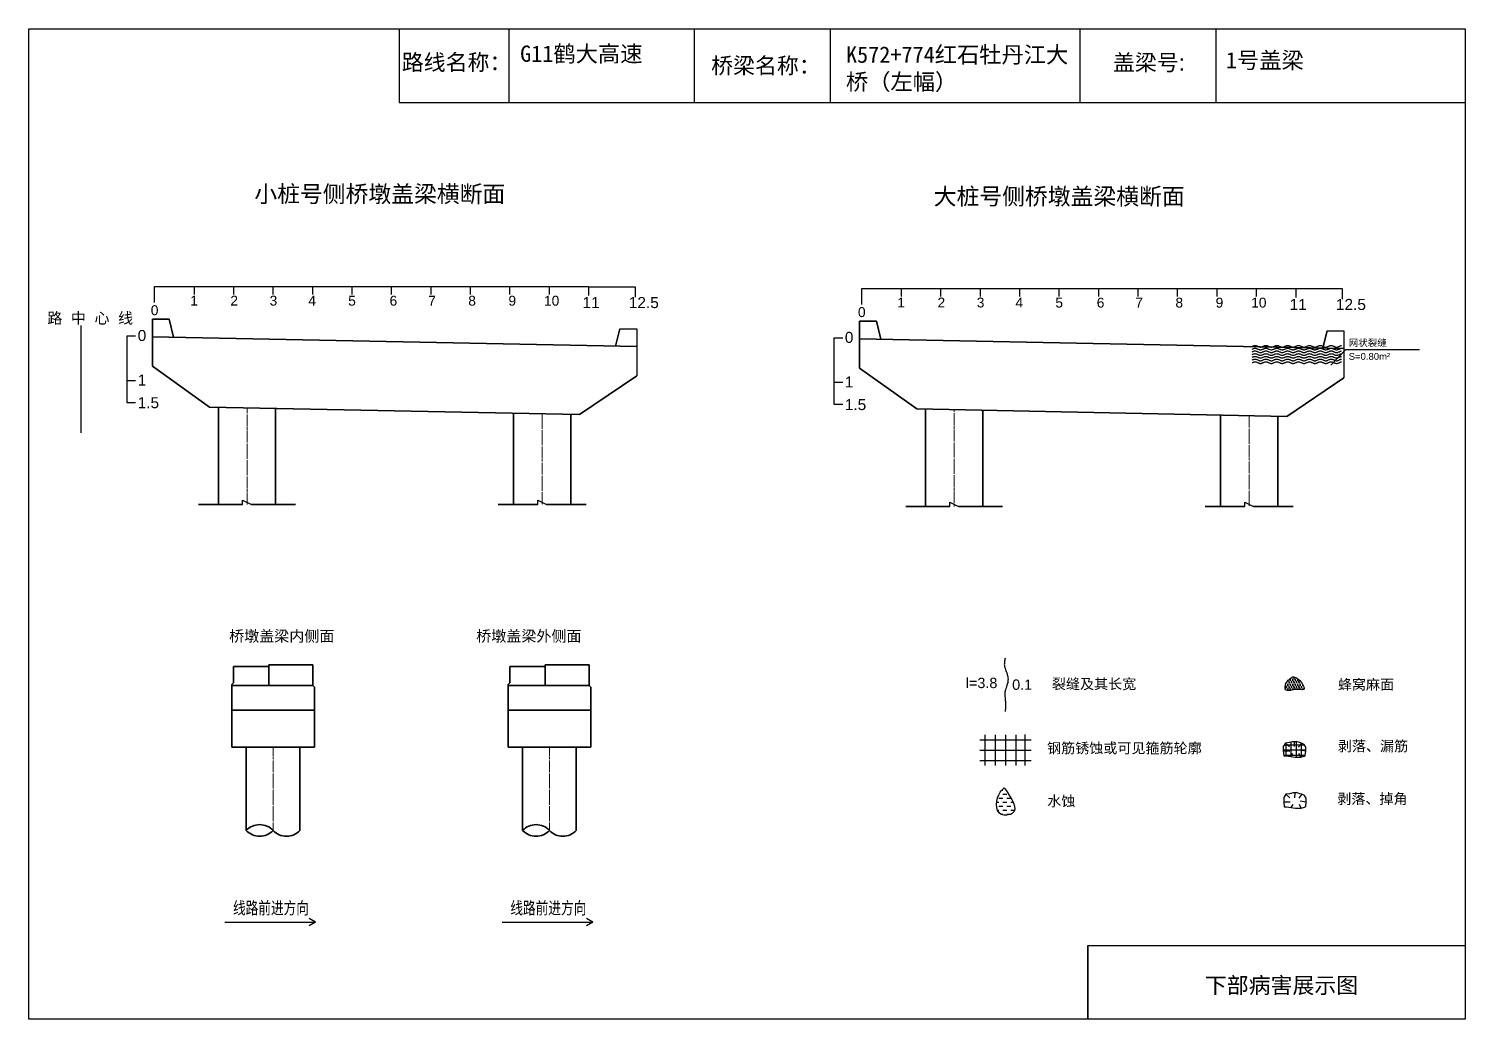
# Model space of a CAD drawing. Header units: millimetres. Extents: x 0 to 529, y -5115 to 459.
# Drawn here: x 0 to 528, y -465 to -101 of the extents above; entities that cross this region are included whole.
import ezdxf
from ezdxf.enums import TextEntityAlignment as Align

# ---------------------------------------------------------------- set-up
doc = ezdxf.new("R2010")
doc.units = ezdxf.units.MM
doc.linetypes.add('EBG_CENTER', pattern=[1.1, 0.8, -0.15, 0, -0.15])
doc.layers.add('Center', color=3, linetype='EBG_CENTER', lineweight=18)
doc.layers.add('中粗实线', color=4, linetype='Continuous', lineweight=35)
for name, color, linetype in [('加固措施', 7, 'Continuous'), ('图层1', 7, 'Continuous'), ('文字', 1, 'Continuous'), ('病害', 5, 'Continuous')]:
    doc.layers.add(name, color=color, linetype=linetype)
doc.styles.add('HAN', font='', dxfattribs={"width": 0.75})
doc.styles.get("Standard").update_dxf_attribs({"font": 'arial.ttf'})
doc.styles.get('HAN').set_extended_font_data('SimSun')

# ---------------------------------------------------------------- blocks, each defined once
blk = doc.blocks.new('88888')
for p, q in [((1245.415, -3599.279), (1245.261, -3599.19)), ((1243.215, -3599.279), (1245.415, -3599.279)), ((1245.415, -3599.279), (1245.261, -3599.367))]:
    blk.add_line(p, q)
at = {"layer": '文字', "color": 0, "style": 'HAN', "width": 0.75}
blk.add_text('线路前进方向', height=0.3, dxfattribs=at).set_placement((1244.335, -3599.082), align=Align.CENTER)
blk = doc.blocks.new('adfsd')
at = {"lineweight": -2, "ltscale": 0.5}
for p, q in [((1140.897, -3083.694), (1140.936, -3083.729)), ((1140.983, -3083.682), (1140.981, -3083.729)), ((1141.053, -3083.694), (1141.022, -3083.735)), ((1140.876, -3083.768), (1140.94, -3083.769)), ((1140.948, -3083.824), (1140.969, -3083.796)), ((1141.045, -3083.83), (1141.028, -3083.796)), ((1141.094, -3083.772), (1141.036, -3083.763))]:
    blk.add_line(p, q, dxfattribs=at)
blk.add_lwpolyline([(1141, -3083.682), (1140.967, -3083.682), (1140.934, -3083.69), (1140.897, -3083.694), (1140.876, -3083.727), (1140.876, -3083.768), (1140.88, -3083.818), (1140.905, -3083.818), (1140.991, -3083.83), (1141.045, -3083.83), (1141.078, -3083.822), (1141.09, -3083.814), (1141.094, -3083.772), (1141.094, -3083.735), (1141.078, -3083.707), (1141.053, -3083.694), (1141.033, -3083.69), (1141, -3083.678)], dxfattribs=at)

msp = doc.modelspace()

# ---------------------------------------------------------------- hatches: boundary and pattern name
at = {"layer": '加固措施', "lineweight": -2}
h = msp.add_hatch(dxfattribs=at)
h.set_pattern_fill('DOTS', scale=0.758413)
h.set_pattern_definition([(0, (-3123.6565, -172.2986), (0.45655767, 0.91311534), [0, -0.91311534])])
edge = h.paths.add_edge_path()
edge.add_spline(control_points=[(464.79, -339.11), (463.66, -339.88), (462.06, -340.98), (461.88, -345.06), (465.67, -343.19), (470.82, -344.65), (466.98, -339.01), (464.92, -339.1), (464.79, -339.11)], knot_values=[0, 0, 0, 0, 5.205471, 7.397577, 12.944796, 16.169923, 23.88441, 24.400432, 24.400432, 24.400432, 24.400432], degree=3, periodic=0)
h = msp.add_hatch(dxfattribs=at)
h.set_pattern_fill('DASH', color=256, scale=0.682572)
h.set_pattern_definition([(0, (-2570.7012, -130.7287), (1.47924685, 1.47924685), [1.4792469, -1.4792469])])
edge = h.paths.add_edge_path()
edge.add_spline(control_points=[(358.78, -379.9), (358.24, -380.38), (355.71, -382.62), (355.03, -390.77), (365.19, -389.33), (361.44, -383.8), (358.78, -379.9)], knot_values=[0, 0, 0, 0, 3.237042, 15.187225, 21.182779, 35.601669, 35.601669, 35.601669, 35.601669], degree=3, periodic=0)
at = {"layer": '病害', "lineweight": -2}
h = msp.add_hatch(dxfattribs=at)
h.set_pattern_fill('DOTS', color=4, scale=0.758413, style=0)
h.set_pattern_definition([(0, (-5510.1385, -512.4721), (0.45655767, 0.91311534), [0, -0.91311534])])
edge = h.paths.add_edge_path()
edge.add_spline(control_points=[(464.79, -339.11), (463.66, -339.88), (462.06, -340.98), (461.88, -345.06), (465.67, -343.19), (470.82, -344.65), (466.98, -339.01), (464.92, -339.1), (464.79, -339.11)], knot_values=[0, 0, 0, 0, 1.041094, 1.479515, 2.588959, 3.233985, 4.776882, 4.880086, 4.880086, 4.880086, 4.880086], degree=3, periodic=0)

# ---------------------------------------------------------------- linework, layer by layer
at = {"color": 0}
for p, q in [((0, -100.76), (528.29, -100.76)), ((0, -465), (0, -100.76)), ((136.28, -100.76), (136.28, -127.84)), ((244.69, -100.76), (244.69, -127.84)), ((386.49, -100.76), (386.49, -127.84)), ((436.57, -100.82), (436.57, -127.9)), ((528.29, -100.76), (528.29, -465)), ((136.28, -127.84), (528.29, -127.84)), ((46.28, -201.4), (46.28, -195.6)), ((46.28, -195.6), (60.79, -195.6)), ((60.79, -195.6), (60.79, -198.5)), ((60.79, -195.6), (75.3, -195.6)), ((75.3, -195.6), (89.8, -195.6)), ((75.3, -195.6), (75.3, -198.5)), ((89.8, -195.6), (104.31, -195.6)), ((89.8, -195.6), (89.8, -198.5)), ((104.31, -195.6), (118.82, -195.6)), ((104.31, -195.6), (104.31, -198.5)), ((118.82, -195.6), (133.32, -195.6)), ((118.82, -195.6), (118.82, -198.5)), ((133.32, -195.6), (147.83, -195.6)), ((133.32, -195.6), (133.32, -198.5)), ((147.83, -195.6), (162.34, -195.6)), ((147.83, -195.6), (147.83, -198.5)), ((162.34, -195.6), (176.84, -195.6)), ((162.34, -195.6), (162.34, -198.5)), ((162.34, -195.6), (173.94, -195.6)), ((176.84, -195.6), (191.35, -195.6)), ((176.84, -195.6), (176.84, -198.5)), ((176.84, -195.6), (179.74, -195.6)), ((191.35, -195.6), (205.85, -195.6)), ((191.35, -195.6), (191.35, -198.5)), ((205.87, -195.64), (205.87, -198.89)), ((306.34, -202.11), (306.34, -196.3)), ((306.34, -196.3), (320.85, -196.3)), ((320.85, -196.3), (320.85, -199.2)), ((320.85, -196.3), (335.36, -196.3)), ((335.36, -196.3), (349.86, -196.3)), ((335.36, -196.3), (335.36, -199.2)), ((349.86, -196.3), (364.37, -196.3)), ((349.86, -196.3), (349.86, -199.2)), ((364.37, -196.3), (378.88, -196.3)), ((364.37, -196.3), (364.37, -199.2)), ((378.88, -196.3), (393.38, -196.3)), ((378.88, -196.3), (378.88, -199.2)), ((393.38, -196.3), (407.89, -196.3)), ((393.38, -196.3), (393.38, -199.2)), ((407.89, -196.3), (422.39, -196.3)), ((407.89, -196.3), (407.89, -199.2)), ((422.39, -196.3), (436.9, -196.3)), ((422.39, -196.3), (422.39, -199.2)), ((422.39, -196.3), (434, -196.3)), ((436.9, -196.3), (451.41, -196.3)), ((436.9, -196.3), (436.9, -199.2)), ((436.9, -196.3), (439.8, -196.3)), ((451.41, -196.3), (465.91, -196.3)), ((451.41, -196.3), (451.41, -199.2)), ((465.93, -196.34), (465.93, -199.59)), ((39.3, -213.85), (36.06, -213.85)), ((36.06, -213.85), (36.06, -238.15)), ((299.36, -214.55), (296.12, -214.55)), ((296.12, -214.55), (296.12, -238.85)), ((36.06, -230.05), (39.3, -230.05)), ((296.12, -230.75), (299.36, -230.75)), ((36.06, -238.15), (39.3, -238.15)), ((296.12, -238.85), (299.36, -238.85)), ((78.66, -275.72), (78.66, -274.1)), ((187.17, -275.72), (187.17, -274.1)), ((338.72, -276.43), (338.72, -274.81)), ((447.23, -276.43), (447.23, -274.81)), ((389.48, -465), (389.48, -437.92)), ((389.48, -437.92), (528.29, -437.92)), ((528.29, -465), (0, -465))]:
    msp.add_line(p, q, dxfattribs=at)
for p, q in [((205.87, -195.64), (223.01, -195.64)), ((223.01, -195.64), (223.01, -199.46)), ((465.93, -196.34), (483.07, -196.34)), ((483.07, -196.34), (483.07, -200.17)), ((217.41, -211.13), (223.61, -211.13)), ((223.61, -211.13), (223.61, -217.6)), ((477.47, -211.83), (483.67, -211.83)), ((483.67, -211.83), (483.67, -218.31)), ((223.61, -217.6), (223.61, -228.45)), ((483.67, -218.31), (483.67, -229.16)), ((78.66, -274.1), (81.9, -275.72)), ((187.17, -274.1), (190.41, -275.72)), ((338.72, -274.81), (341.96, -276.43)), ((447.23, -274.81), (450.47, -276.43))]:
    msp.add_line(p, q)
at = {"color": 1}
for p, q in [((19.16, -209.85), (19.16, -249.35)), ((349.74, -362.26), (368.7, -362.26)), ((351.64, -360.37), (351.64, -371.74)), ((355.43, -360.37), (355.43, -371.74)), ((359.22, -360.37), (359.22, -371.74)), ((363.01, -360.37), (363.01, -371.74)), ((366.26, -360.34), (366.26, -371.72)), ((461.75, -364.08), (469.1, -364.08)), ((462.28, -363.43), (462.28, -368.12)), ((464.18, -363.13), (464.18, -368.37)), ((466.07, -363.13), (466.07, -368.59)), ((467.97, -363.43), (467.97, -368.54)), ((349.74, -366.06), (368.7, -366.06)), ((461.36, -365.97), (469.63, -365.97)), ((461.5, -367.87), (469.48, -367.87)), ((349.74, -369.85), (368.7, -369.85))]:
    msp.add_line(p, q, dxfattribs=at)
at = {"color": 0}
msp.add_lwpolyline([(0, -100.76), (528.29, -100.76), (528.29, -465), (0, -465)], dxfattribs=at)
at = {"color": 7}
for points in [[(449.98, -217.53), (450.18, -217.44), (450.38, -217.35), (450.58, -217.29), (450.78, -217.25), (450.98, -217.23), (451.18, -217.25), (451.38, -217.29), (451.58, -217.35), (451.78, -217.44), (451.98, -217.53), (452.18, -217.62), (452.38, -217.71), (452.58, -217.77), (452.78, -217.82), (452.98, -217.83), (453.18, -217.82), (453.38, -217.77), (453.58, -217.71), (453.78, -217.62), (453.98, -217.53), (454.18, -217.44), (454.38, -217.35), (454.58, -217.29), (454.78, -217.25), (454.98, -217.23), (455.18, -217.25), (455.38, -217.29), (455.58, -217.35), (455.78, -217.44), (455.98, -217.53), (456.18, -217.62), (456.38, -217.71), (456.58, -217.77), (456.78, -217.82), (456.98, -217.83), (457.18, -217.82), (457.38, -217.77), (457.58, -217.71), (457.78, -217.62), (457.98, -217.53), (458.18, -217.44), (458.38, -217.35), (458.58, -217.29), (458.78, -217.25), (458.98, -217.23), (459.18, -217.25), (459.38, -217.29), (459.58, -217.35), (459.78, -217.44), (459.98, -217.53), (460.18, -217.62), (460.38, -217.71), (460.58, -217.77), (460.78, -217.82), (460.98, -217.83), (461.18, -217.82), (461.38, -217.77), (461.58, -217.71), (461.78, -217.62), (461.98, -217.53), (462.18, -217.44), (462.38, -217.35), (462.58, -217.29), (462.78, -217.25), (462.98, -217.23), (463.18, -217.25), (463.38, -217.29), (463.58, -217.35), (463.78, -217.44), (463.98, -217.53), (464.18, -217.62), (464.38, -217.71), (464.58, -217.77), (464.78, -217.82), (464.98, -217.83), (465.18, -217.82), (465.38, -217.77), (465.58, -217.71), (465.78, -217.62), (465.98, -217.53), (466.18, -217.44), (466.38, -217.35), (466.58, -217.29), (466.78, -217.25), (466.98, -217.23), (467.18, -217.25), (467.38, -217.29), (467.58, -217.35), (467.78, -217.44), (467.98, -217.53), (468.18, -217.62), (468.38, -217.71), (468.58, -217.77), (468.78, -217.82), (468.98, -217.83), (469.18, -217.82), (469.38, -217.77), (469.58, -217.71), (469.78, -217.62), (469.98, -217.53), (470.18, -217.44), (470.38, -217.35), (470.58, -217.29), (470.78, -217.25), (470.98, -217.23), (471.18, -217.25), (471.38, -217.29), (471.58, -217.35), (471.78, -217.44), (471.98, -217.53), (472.18, -217.62), (472.38, -217.71), (472.58, -217.77), (472.78, -217.82), (472.98, -217.83), (473.18, -217.82), (473.38, -217.77), (473.58, -217.71), (473.78, -217.62), (473.98, -217.53), (474.18, -217.44), (474.38, -217.35), (474.58, -217.29), (474.78, -217.25), (474.98, -217.23), (475.18, -217.25), (475.38, -217.29), (475.58, -217.35), (475.78, -217.44), (475.98, -217.53), (476.18, -217.62), (476.38, -217.71), (476.58, -217.77), (476.78, -217.82), (476.98, -217.83), (477.18, -217.82), (477.38, -217.77), (477.58, -217.71), (477.78, -217.62), (477.98, -217.53), (478.18, -217.44), (478.38, -217.35), (478.58, -217.29), (478.78, -217.25), (478.98, -217.23), (479.18, -217.25), (479.38, -217.29), (479.58, -217.35), (479.78, -217.44), (479.98, -217.53), (480.18, -217.62), (480.38, -217.71), (480.58, -217.77), (480.78, -217.82), (480.98, -217.83), (481.18, -217.82), (481.38, -217.77), (481.58, -217.71), (481.78, -217.62), (481.98, -217.53), (482.18, -217.44), (482.38, -217.35), (482.58, -217.29), (482.78, -217.25)], [(449.98, -218.53), (450.18, -218.44), (450.38, -218.35), (450.58, -218.29), (450.78, -218.25), (450.98, -218.23), (451.18, -218.25), (451.38, -218.29), (451.58, -218.35), (451.78, -218.44), (451.98, -218.53), (452.18, -218.62), (452.38, -218.71), (452.58, -218.77), (452.78, -218.82), (452.98, -218.83), (453.18, -218.82), (453.38, -218.77), (453.58, -218.71), (453.78, -218.62), (453.98, -218.53), (454.18, -218.44), (454.38, -218.35), (454.58, -218.29), (454.78, -218.25), (454.98, -218.23), (455.18, -218.25), (455.38, -218.29), (455.58, -218.35), (455.78, -218.44), (455.98, -218.53), (456.18, -218.62), (456.38, -218.71), (456.58, -218.77), (456.78, -218.82), (456.98, -218.83), (457.18, -218.82), (457.38, -218.77), (457.58, -218.71), (457.78, -218.62), (457.98, -218.53), (458.18, -218.44), (458.38, -218.35), (458.58, -218.29), (458.78, -218.25), (458.98, -218.23), (459.18, -218.25), (459.38, -218.29), (459.58, -218.35), (459.78, -218.44), (459.98, -218.53), (460.18, -218.62), (460.38, -218.71), (460.58, -218.77), (460.78, -218.82), (460.98, -218.83), (461.18, -218.82), (461.38, -218.77), (461.58, -218.71), (461.78, -218.62), (461.98, -218.53), (462.18, -218.44), (462.38, -218.35), (462.58, -218.29), (462.78, -218.25), (462.98, -218.23), (463.18, -218.25), (463.38, -218.29), (463.58, -218.35), (463.78, -218.44), (463.98, -218.53), (464.18, -218.62), (464.38, -218.71), (464.58, -218.77), (464.78, -218.82), (464.98, -218.83), (465.18, -218.82), (465.38, -218.77), (465.58, -218.71), (465.78, -218.62), (465.98, -218.53), (466.18, -218.44), (466.38, -218.35), (466.58, -218.29), (466.78, -218.25), (466.98, -218.23), (467.18, -218.25), (467.38, -218.29), (467.58, -218.35), (467.78, -218.44), (467.98, -218.53), (468.18, -218.62), (468.38, -218.71), (468.58, -218.77), (468.78, -218.82), (468.98, -218.83), (469.18, -218.82), (469.38, -218.77), (469.58, -218.71), (469.78, -218.62), (469.98, -218.53), (470.18, -218.44), (470.38, -218.35), (470.58, -218.29), (470.78, -218.25), (470.98, -218.23), (471.18, -218.25), (471.38, -218.29), (471.58, -218.35), (471.78, -218.44), (471.98, -218.53), (472.18, -218.62), (472.38, -218.71), (472.58, -218.77), (472.78, -218.82), (472.98, -218.83), (473.18, -218.82), (473.38, -218.77), (473.58, -218.71), (473.78, -218.62), (473.98, -218.53), (474.18, -218.44), (474.38, -218.35), (474.58, -218.29), (474.78, -218.25), (474.98, -218.23), (475.18, -218.25), (475.38, -218.29), (475.58, -218.35), (475.78, -218.44), (475.98, -218.53), (476.18, -218.62), (476.38, -218.71), (476.58, -218.77), (476.78, -218.82), (476.98, -218.83), (477.18, -218.82), (477.38, -218.77), (477.58, -218.71), (477.78, -218.62), (477.98, -218.53), (478.18, -218.44), (478.38, -218.35), (478.58, -218.29), (478.78, -218.25), (478.98, -218.23), (479.18, -218.25), (479.38, -218.29), (479.58, -218.35), (479.78, -218.44), (479.98, -218.53), (480.18, -218.62), (480.38, -218.71), (480.58, -218.77), (480.78, -218.82), (480.98, -218.83), (481.18, -218.82), (481.38, -218.77), (481.58, -218.71), (481.78, -218.62), (481.98, -218.53), (482.18, -218.44), (482.38, -218.35), (482.58, -218.29), (482.78, -218.25)], [(449.98, -219.53), (450.18, -219.44), (450.38, -219.35), (450.58, -219.29), (450.78, -219.25), (450.98, -219.23), (451.18, -219.25), (451.38, -219.29), (451.58, -219.35), (451.78, -219.44), (451.98, -219.53), (452.18, -219.62), (452.38, -219.71), (452.58, -219.77), (452.78, -219.82), (452.98, -219.83), (453.18, -219.82), (453.38, -219.77), (453.58, -219.71), (453.78, -219.62), (453.98, -219.53), (454.18, -219.44), (454.38, -219.35), (454.58, -219.29), (454.78, -219.25), (454.98, -219.23), (455.18, -219.25), (455.38, -219.29), (455.58, -219.35), (455.78, -219.44), (455.98, -219.53), (456.18, -219.62), (456.38, -219.71), (456.58, -219.77), (456.78, -219.82), (456.98, -219.83), (457.18, -219.82), (457.38, -219.77), (457.58, -219.71), (457.78, -219.62), (457.98, -219.53), (458.18, -219.44), (458.38, -219.35), (458.58, -219.29), (458.78, -219.25), (458.98, -219.23), (459.18, -219.25), (459.38, -219.29), (459.58, -219.35), (459.78, -219.44), (459.98, -219.53), (460.18, -219.62), (460.38, -219.71), (460.58, -219.77), (460.78, -219.82), (460.98, -219.83), (461.18, -219.82), (461.38, -219.77), (461.58, -219.71), (461.78, -219.62), (461.98, -219.53), (462.18, -219.44), (462.38, -219.35), (462.58, -219.29), (462.78, -219.25), (462.98, -219.23), (463.18, -219.25), (463.38, -219.29), (463.58, -219.35), (463.78, -219.44), (463.98, -219.53), (464.18, -219.62), (464.38, -219.71), (464.58, -219.77), (464.78, -219.82), (464.98, -219.83), (465.18, -219.82), (465.38, -219.77), (465.58, -219.71), (465.78, -219.62), (465.98, -219.53), (466.18, -219.44), (466.38, -219.35), (466.58, -219.29), (466.78, -219.25), (466.98, -219.23), (467.18, -219.25), (467.38, -219.29), (467.58, -219.35), (467.78, -219.44), (467.98, -219.53), (468.18, -219.62), (468.38, -219.71), (468.58, -219.77), (468.78, -219.82), (468.98, -219.83), (469.18, -219.82), (469.38, -219.77), (469.58, -219.71), (469.78, -219.62), (469.98, -219.53), (470.18, -219.44), (470.38, -219.35), (470.58, -219.29), (470.78, -219.25), (470.98, -219.23), (471.18, -219.25), (471.38, -219.29), (471.58, -219.35), (471.78, -219.44), (471.98, -219.53), (472.18, -219.62), (472.38, -219.71), (472.58, -219.77), (472.78, -219.82), (472.98, -219.83), (473.18, -219.82), (473.38, -219.77), (473.58, -219.71), (473.78, -219.62), (473.98, -219.53), (474.18, -219.44), (474.38, -219.35), (474.58, -219.29), (474.78, -219.25), (474.98, -219.23), (475.18, -219.25), (475.38, -219.29), (475.58, -219.35), (475.78, -219.44), (475.98, -219.53), (476.18, -219.62), (476.38, -219.71), (476.58, -219.77), (476.78, -219.82), (476.98, -219.83), (477.18, -219.82), (477.38, -219.77), (477.58, -219.71), (477.78, -219.62), (477.98, -219.53), (478.18, -219.44), (478.38, -219.35), (478.58, -219.29), (478.78, -219.25), (478.98, -219.23), (479.18, -219.25), (479.38, -219.29), (479.58, -219.35), (479.78, -219.44), (479.98, -219.53), (480.18, -219.62), (480.38, -219.71), (480.58, -219.77), (480.78, -219.82), (480.98, -219.83), (481.18, -219.82), (481.38, -219.77), (481.58, -219.71), (481.78, -219.62), (481.98, -219.53), (482.18, -219.44), (482.38, -219.35), (482.58, -219.29), (482.78, -219.25)], [(449.98, -220.53), (450.18, -220.44), (450.38, -220.35), (450.58, -220.29), (450.78, -220.25), (450.98, -220.23), (451.18, -220.25), (451.38, -220.29), (451.58, -220.35), (451.78, -220.44), (451.98, -220.53), (452.18, -220.62), (452.38, -220.71), (452.58, -220.77), (452.78, -220.82), (452.98, -220.83), (453.18, -220.82), (453.38, -220.77), (453.58, -220.71), (453.78, -220.62), (453.98, -220.53), (454.18, -220.44), (454.38, -220.35), (454.58, -220.29), (454.78, -220.25), (454.98, -220.23), (455.18, -220.25), (455.38, -220.29), (455.58, -220.35), (455.78, -220.44), (455.98, -220.53), (456.18, -220.62), (456.38, -220.71), (456.58, -220.77), (456.78, -220.82), (456.98, -220.83), (457.18, -220.82), (457.38, -220.77), (457.58, -220.71), (457.78, -220.62), (457.98, -220.53), (458.18, -220.44), (458.38, -220.35), (458.58, -220.29), (458.78, -220.25), (458.98, -220.23), (459.18, -220.25), (459.38, -220.29), (459.58, -220.35), (459.78, -220.44), (459.98, -220.53), (460.18, -220.62), (460.38, -220.71), (460.58, -220.77), (460.78, -220.82), (460.98, -220.83), (461.18, -220.82), (461.38, -220.77), (461.58, -220.71), (461.78, -220.62), (461.98, -220.53), (462.18, -220.44), (462.38, -220.35), (462.58, -220.29), (462.78, -220.25), (462.98, -220.23), (463.18, -220.25), (463.38, -220.29), (463.58, -220.35), (463.78, -220.44), (463.98, -220.53), (464.18, -220.62), (464.38, -220.71), (464.58, -220.77), (464.78, -220.82), (464.98, -220.83), (465.18, -220.82), (465.38, -220.77), (465.58, -220.71), (465.78, -220.62), (465.98, -220.53), (466.18, -220.44), (466.38, -220.35), (466.58, -220.29), (466.78, -220.25), (466.98, -220.23), (467.18, -220.25), (467.38, -220.29), (467.58, -220.35), (467.78, -220.44), (467.98, -220.53), (468.18, -220.62), (468.38, -220.71), (468.58, -220.77), (468.78, -220.82), (468.98, -220.83), (469.18, -220.82), (469.38, -220.77), (469.58, -220.71), (469.78, -220.62), (469.98, -220.53), (470.18, -220.44), (470.38, -220.35), (470.58, -220.29), (470.78, -220.25), (470.98, -220.23), (471.18, -220.25), (471.38, -220.29), (471.58, -220.35), (471.78, -220.44), (471.98, -220.53), (472.18, -220.62), (472.38, -220.71), (472.58, -220.77), (472.78, -220.82), (472.98, -220.83), (473.18, -220.82), (473.38, -220.77), (473.58, -220.71), (473.78, -220.62), (473.98, -220.53), (474.18, -220.44), (474.38, -220.35), (474.58, -220.29), (474.78, -220.25), (474.98, -220.23), (475.18, -220.25), (475.38, -220.29), (475.58, -220.35), (475.78, -220.44), (475.98, -220.53), (476.18, -220.62), (476.38, -220.71), (476.58, -220.77), (476.78, -220.82), (476.98, -220.83), (477.18, -220.82), (477.38, -220.77), (477.58, -220.71), (477.78, -220.62), (477.98, -220.53), (478.18, -220.44), (478.38, -220.35), (478.58, -220.29), (478.78, -220.25), (478.98, -220.23), (479.18, -220.25), (479.38, -220.29), (479.58, -220.35), (479.78, -220.44), (479.98, -220.53), (480.18, -220.62), (480.38, -220.71), (480.58, -220.77), (480.78, -220.82), (480.98, -220.83), (481.18, -220.82), (481.38, -220.77), (481.58, -220.71), (481.78, -220.62), (481.98, -220.53), (482.18, -220.44), (482.38, -220.35), (482.58, -220.29), (482.78, -220.25)], [(449.98, -221.53), (450.18, -221.44), (450.38, -221.35), (450.58, -221.29), (450.78, -221.25), (450.98, -221.23), (451.18, -221.25), (451.38, -221.29), (451.58, -221.35), (451.78, -221.44), (451.98, -221.53), (452.18, -221.62), (452.38, -221.71), (452.58, -221.77), (452.78, -221.82), (452.98, -221.83), (453.18, -221.82), (453.38, -221.77), (453.58, -221.71), (453.78, -221.62), (453.98, -221.53), (454.18, -221.44), (454.38, -221.35), (454.58, -221.29), (454.78, -221.25), (454.98, -221.23), (455.18, -221.25), (455.38, -221.29), (455.58, -221.35), (455.78, -221.44), (455.98, -221.53), (456.18, -221.62), (456.38, -221.71), (456.58, -221.77), (456.78, -221.82), (456.98, -221.83), (457.18, -221.82), (457.38, -221.77), (457.58, -221.71), (457.78, -221.62), (457.98, -221.53), (458.18, -221.44), (458.38, -221.35), (458.58, -221.29), (458.78, -221.25), (458.98, -221.23), (459.18, -221.25), (459.38, -221.29), (459.58, -221.35), (459.78, -221.44), (459.98, -221.53), (460.18, -221.62), (460.38, -221.71), (460.58, -221.77), (460.78, -221.82), (460.98, -221.83), (461.18, -221.82), (461.38, -221.77), (461.58, -221.71), (461.78, -221.62), (461.98, -221.53), (462.18, -221.44), (462.38, -221.35), (462.58, -221.29), (462.78, -221.25), (462.98, -221.23), (463.18, -221.25), (463.38, -221.29), (463.58, -221.35), (463.78, -221.44), (463.98, -221.53), (464.18, -221.62), (464.38, -221.71), (464.58, -221.77), (464.78, -221.82), (464.98, -221.83), (465.18, -221.82), (465.38, -221.77), (465.58, -221.71), (465.78, -221.62), (465.98, -221.53), (466.18, -221.44), (466.38, -221.35), (466.58, -221.29), (466.78, -221.25), (466.98, -221.23), (467.18, -221.25), (467.38, -221.29), (467.58, -221.35), (467.78, -221.44), (467.98, -221.53), (468.18, -221.62), (468.38, -221.71), (468.58, -221.77), (468.78, -221.82), (468.98, -221.83), (469.18, -221.82), (469.38, -221.77), (469.58, -221.71), (469.78, -221.62), (469.98, -221.53), (470.18, -221.44), (470.38, -221.35), (470.58, -221.29), (470.78, -221.25), (470.98, -221.23), (471.18, -221.25), (471.38, -221.29), (471.58, -221.35), (471.78, -221.44), (471.98, -221.53), (472.18, -221.62), (472.38, -221.71), (472.58, -221.77), (472.78, -221.82), (472.98, -221.83), (473.18, -221.82), (473.38, -221.77), (473.58, -221.71), (473.78, -221.62), (473.98, -221.53), (474.18, -221.44), (474.38, -221.35), (474.58, -221.29), (474.78, -221.25), (474.98, -221.23), (475.18, -221.25), (475.38, -221.29), (475.58, -221.35), (475.78, -221.44), (475.98, -221.53), (476.18, -221.62), (476.38, -221.71), (476.58, -221.77), (476.78, -221.82), (476.98, -221.83), (477.18, -221.82), (477.38, -221.77), (477.58, -221.71), (477.78, -221.62), (477.98, -221.53), (478.18, -221.44), (478.38, -221.35), (478.58, -221.29), (478.78, -221.25), (478.98, -221.23), (479.18, -221.25), (479.38, -221.29), (479.58, -221.35), (479.78, -221.44), (479.98, -221.53), (480.18, -221.62), (480.38, -221.71), (480.58, -221.77), (480.78, -221.82), (480.98, -221.83), (481.18, -221.82), (481.38, -221.77), (481.58, -221.71), (481.78, -221.62), (481.98, -221.53), (482.18, -221.44), (482.38, -221.35), (482.58, -221.29), (482.78, -221.25)], [(478.86, -224.52), (484.42, -218.76), (511.42, -218.76)], [(449.98, -222.53), (450.18, -222.44), (450.38, -222.35), (450.58, -222.29), (450.78, -222.25), (450.98, -222.23), (451.18, -222.25), (451.38, -222.29), (451.58, -222.35), (451.78, -222.44), (451.98, -222.53), (452.18, -222.62), (452.38, -222.71), (452.58, -222.77), (452.78, -222.82), (452.98, -222.83), (453.18, -222.82), (453.38, -222.77), (453.58, -222.71), (453.78, -222.62), (453.98, -222.53), (454.18, -222.44), (454.38, -222.35), (454.58, -222.29), (454.78, -222.25), (454.98, -222.23), (455.18, -222.25), (455.38, -222.29), (455.58, -222.35), (455.78, -222.44), (455.98, -222.53), (456.18, -222.62), (456.38, -222.71), (456.58, -222.77), (456.78, -222.82), (456.98, -222.83), (457.18, -222.82), (457.38, -222.77), (457.58, -222.71), (457.78, -222.62), (457.98, -222.53), (458.18, -222.44), (458.38, -222.35), (458.58, -222.29), (458.78, -222.25), (458.98, -222.23), (459.18, -222.25), (459.38, -222.29), (459.58, -222.35), (459.78, -222.44), (459.98, -222.53), (460.18, -222.62), (460.38, -222.71), (460.58, -222.77), (460.78, -222.82), (460.98, -222.83), (461.18, -222.82), (461.38, -222.77), (461.58, -222.71), (461.78, -222.62), (461.98, -222.53), (462.18, -222.44), (462.38, -222.35), (462.58, -222.29), (462.78, -222.25), (462.98, -222.23), (463.18, -222.25), (463.38, -222.29), (463.58, -222.35), (463.78, -222.44), (463.98, -222.53), (464.18, -222.62), (464.38, -222.71), (464.58, -222.77), (464.78, -222.82), (464.98, -222.83), (465.18, -222.82), (465.38, -222.77), (465.58, -222.71), (465.78, -222.62), (465.98, -222.53), (466.18, -222.44), (466.38, -222.35), (466.58, -222.29), (466.78, -222.25), (466.98, -222.23), (467.18, -222.25), (467.38, -222.29), (467.58, -222.35), (467.78, -222.44), (467.98, -222.53), (468.18, -222.62), (468.38, -222.71), (468.58, -222.77), (468.78, -222.82), (468.98, -222.83), (469.18, -222.82), (469.38, -222.77), (469.58, -222.71), (469.78, -222.62), (469.98, -222.53), (470.18, -222.44), (470.38, -222.35), (470.58, -222.29), (470.78, -222.25), (470.98, -222.23), (471.18, -222.25), (471.38, -222.29), (471.58, -222.35), (471.78, -222.44), (471.98, -222.53), (472.18, -222.62), (472.38, -222.71), (472.58, -222.77), (472.78, -222.82), (472.98, -222.83), (473.18, -222.82), (473.38, -222.77), (473.58, -222.71), (473.78, -222.62), (473.98, -222.53), (474.18, -222.44), (474.38, -222.35), (474.58, -222.29), (474.78, -222.25), (474.98, -222.23), (475.18, -222.25), (475.38, -222.29), (475.58, -222.35), (475.78, -222.44), (475.98, -222.53), (476.18, -222.62), (476.38, -222.71), (476.58, -222.77), (476.78, -222.82), (476.98, -222.83), (477.18, -222.82), (477.38, -222.77), (477.58, -222.71), (477.78, -222.62), (477.98, -222.53), (478.18, -222.44), (478.38, -222.35), (478.58, -222.29), (478.78, -222.25), (478.98, -222.23), (479.18, -222.25), (479.38, -222.29), (479.58, -222.35), (479.78, -222.44), (479.98, -222.53), (480.18, -222.62), (480.38, -222.71), (480.58, -222.77), (480.78, -222.82), (480.98, -222.83), (481.18, -222.82), (481.38, -222.77), (481.58, -222.71), (481.78, -222.62), (481.98, -222.53), (482.18, -222.44), (482.38, -222.35), (482.58, -222.29), (482.78, -222.25)], [(449.98, -223.53), (450.18, -223.44), (450.38, -223.35), (450.58, -223.29), (450.78, -223.25), (450.98, -223.23), (451.18, -223.25), (451.38, -223.29), (451.58, -223.35), (451.78, -223.44), (451.98, -223.53), (452.18, -223.62), (452.38, -223.71), (452.58, -223.77), (452.78, -223.82), (452.98, -223.83), (453.18, -223.82), (453.38, -223.77), (453.58, -223.71), (453.78, -223.62), (453.98, -223.53), (454.18, -223.44), (454.38, -223.35), (454.58, -223.29), (454.78, -223.25), (454.98, -223.23), (455.18, -223.25), (455.38, -223.29), (455.58, -223.35), (455.78, -223.44), (455.98, -223.53), (456.18, -223.62), (456.38, -223.71), (456.58, -223.77), (456.78, -223.82), (456.98, -223.83), (457.18, -223.82), (457.38, -223.77), (457.58, -223.71), (457.78, -223.62), (457.98, -223.53), (458.18, -223.44), (458.38, -223.35), (458.58, -223.29), (458.78, -223.25), (458.98, -223.23), (459.18, -223.25), (459.38, -223.29), (459.58, -223.35), (459.78, -223.44), (459.98, -223.53), (460.18, -223.62), (460.38, -223.71), (460.58, -223.77), (460.78, -223.82), (460.98, -223.83), (461.18, -223.82), (461.38, -223.77), (461.58, -223.71), (461.78, -223.62), (461.98, -223.53), (462.18, -223.44), (462.38, -223.35), (462.58, -223.29), (462.78, -223.25), (462.98, -223.23), (463.18, -223.25), (463.38, -223.29), (463.58, -223.35), (463.78, -223.44), (463.98, -223.53), (464.18, -223.62), (464.38, -223.71), (464.58, -223.77), (464.78, -223.82), (464.98, -223.83), (465.18, -223.82), (465.38, -223.77), (465.58, -223.71), (465.78, -223.62), (465.98, -223.53), (466.18, -223.44), (466.38, -223.35), (466.58, -223.29), (466.78, -223.25), (466.98, -223.23), (467.18, -223.25), (467.38, -223.29), (467.58, -223.35), (467.78, -223.44), (467.98, -223.53), (468.18, -223.62), (468.38, -223.71), (468.58, -223.77), (468.78, -223.82), (468.98, -223.83), (469.18, -223.82), (469.38, -223.77), (469.58, -223.71), (469.78, -223.62), (469.98, -223.53), (470.18, -223.44), (470.38, -223.35), (470.58, -223.29), (470.78, -223.25), (470.98, -223.23), (471.18, -223.25), (471.38, -223.29), (471.58, -223.35), (471.78, -223.44), (471.98, -223.53), (472.18, -223.62), (472.38, -223.71), (472.58, -223.77), (472.78, -223.82), (472.98, -223.83), (473.18, -223.82), (473.38, -223.77), (473.58, -223.71), (473.78, -223.62), (473.98, -223.53), (474.18, -223.44), (474.38, -223.35), (474.58, -223.29), (474.78, -223.25), (474.98, -223.23), (475.18, -223.25), (475.38, -223.29), (475.58, -223.35), (475.78, -223.44), (475.98, -223.53), (476.18, -223.62), (476.38, -223.71), (476.58, -223.77), (476.78, -223.82), (476.98, -223.83), (477.18, -223.82), (477.38, -223.77), (477.58, -223.71), (477.78, -223.62), (477.98, -223.53), (478.18, -223.44), (478.38, -223.35), (478.58, -223.29), (478.78, -223.25), (478.98, -223.23), (479.18, -223.25), (479.38, -223.29), (479.58, -223.35), (479.78, -223.44), (479.98, -223.53), (480.18, -223.62), (480.38, -223.71), (480.58, -223.77), (480.78, -223.82), (480.98, -223.83), (481.18, -223.82), (481.38, -223.77), (481.58, -223.71), (481.78, -223.62), (481.98, -223.53), (482.18, -223.44), (482.38, -223.35), (482.58, -223.29), (482.78, -223.25)]]:
    msp.add_lwpolyline(points, dxfattribs=at)
at = {"lineweight": -2}
msp.add_open_spline([(464.79, -339.11), (463.66, -339.88), (462.06, -340.98), (461.88, -345.06), (465.67, -343.19), (470.82, -344.65), (466.98, -339.01), (464.92, -339.1), (464.79, -339.11)], degree=3, knots=[0, 0, 0, 0, 3.947899, 5.610421, 9.817506, 12.263485, 18.114255, 18.505612, 18.505612, 18.505612, 18.505612], dxfattribs=at)
at = {"layer": 'Center', "color": 1}
for p, q in [((80.28, -240.16), (80.28, -275.72)), ((188.79, -242.33), (188.79, -275.72)), ((340.34, -240.87), (340.34, -276.43)), ((448.85, -243.04), (448.85, -276.43)), ((89.87, -364.99), (89.87, -395.55)), ((191.5, -364.99), (191.5, -395.55))]:
    msp.add_line(p, q, dxfattribs=at)
at = {"layer": '中粗实线', "color": 0}
for p, q in [((45.46, -214.04), (45.46, -207.56)), ((45.46, -207.56), (51.66, -207.56)), ((51.66, -207.56), (53.28, -214.2)), ((217.41, -211.13), (215.79, -217.45)), ((305.52, -214.74), (305.52, -208.26)), ((305.52, -208.26), (311.72, -208.26)), ((311.72, -208.26), (313.34, -214.9)), ((45.46, -214.04), (45.46, -224.89)), ((223.61, -217.6), (45.46, -214.04)), ((305.52, -214.74), (305.52, -225.59)), ((483.67, -218.31), (305.52, -214.74)), ((477.47, -211.83), (475.85, -218.15)), ((45.46, -224.89), (66.51, -239.89)), ((305.52, -225.59), (326.57, -240.59)), ((202.55, -242.61), (223.61, -228.45)), ((462.61, -243.31), (483.67, -229.16)), ((202.55, -242.61), (66.51, -239.89)), ((69.75, -239.95), (69.75, -275.72)), ((90.81, -240.37), (90.81, -275.72)), ((178.26, -242.12), (178.26, -275.72)), ((199.32, -242.54), (199.32, -275.72)), ((462.61, -243.31), (326.57, -240.59)), ((329.81, -240.65), (329.81, -276.43)), ((350.87, -241.08), (350.87, -276.43)), ((438.32, -242.82), (438.32, -276.43)), ((459.38, -243.25), (459.38, -276.43)), ((78.66, -275.72), (62.47, -275.72)), ((98.1, -275.72), (81.9, -275.72)), ((187.17, -275.72), (172.59, -275.72)), ((204.98, -275.72), (190.41, -275.72)), ((338.72, -276.43), (322.52, -276.43)), ((358.15, -276.43), (341.96, -276.43)), ((447.23, -276.43), (432.65, -276.43)), ((465.04, -276.43), (450.47, -276.43)), ((75.31, -335.26), (88.35, -335.26)), ((75.31, -335.26), (75.31, -341.33)), ((88.35, -334.66), (104.43, -334.66)), ((88.35, -334.66), (88.35, -342.24)), ((104.43, -334.66), (104.43, -342.24)), ((176.93, -335.26), (189.98, -335.26)), ((176.93, -335.26), (176.93, -341.33)), ((189.98, -334.66), (206.06, -334.66)), ((189.98, -334.66), (189.98, -342.24)), ((206.06, -334.66), (206.06, -342.24)), ((75.31, -341.33), (74.7, -341.94)), ((74.7, -364.99), (74.7, -341.94)), ((74.7, -342.24), (104.43, -342.24)), ((104.43, -342.24), (105.04, -342.85)), ((105.04, -364.99), (105.04, -342.85)), ((176.93, -341.33), (176.33, -341.94)), ((176.33, -364.99), (176.33, -341.94)), ((176.33, -342.24), (206.06, -342.24)), ((206.06, -342.24), (206.66, -342.85)), ((206.66, -364.99), (206.66, -342.85)), ((74.7, -351.34), (105.04, -351.34)), ((176.33, -351.34), (206.66, -351.34)), ((74.7, -364.99), (105.04, -364.99)), ((80.01, -364.99), (80.01, -395.55)), ((99.73, -364.99), (99.73, -395.55)), ((176.33, -364.99), (206.66, -364.99)), ((181.64, -364.99), (181.64, -395.55)), ((201.36, -364.99), (201.36, -395.55))]:
    msp.add_line(p, q, dxfattribs=at)
for centre, start, end in [((84.94, -400.22), 43.4434, 136.5566), ((84.94, -390.89), 223.4434, 316.5566), ((94.8, -390.89), 223.4434, 316.5566), ((186.57, -400.22), 43.4434, 136.5566), ((186.57, -390.89), 223.4434, 316.5566), ((196.43, -390.89), 223.4434, 316.5566)]:
    msp.add_arc(centre, 6.79, start, end, dxfattribs=at)
at = {"layer": '加固措施', "lineweight": -2}
msp.add_open_spline([(358.78, -379.9), (358.24, -380.38), (355.71, -382.62), (355.03, -390.77), (365.19, -389.33), (361.44, -383.8), (358.78, -379.9)], degree=3, knots=[0, 0, 0, 0, 2.209514, 10.366374, 14.458772, 24.300702, 24.300702, 24.300702, 24.300702], dxfattribs=at)
at = {"layer": '图层1', "lineweight": -2}
msp.add_open_spline([(359.05, -332.23), (359.01, -332.46), (358.97, -332.7), (358.85, -333.39), (358.8, -333.83), (358.77, -334.45), (358.77, -334.65), (358.79, -334.96), (358.81, -335.08), (358.85, -335.31), (358.87, -335.42), (358.98, -335.84), (359.1, -336.16), (359.37, -336.86), (359.52, -337.25), (359.82, -338.07), (359.96, -338.52), (360.1, -339.29), (360.13, -339.59), (360.14, -340.19), (360.12, -340.48), (360.04, -341.03), (359.99, -341.29), (359.86, -341.8), (359.79, -342.04), (359.6, -342.65), (359.48, -343), (359.26, -343.66), (359.17, -343.97), (359.07, -344.39), (359.04, -344.52), (359, -344.75), (358.99, -344.86), (358.97, -345.08), (358.97, -345.19), (358.96, -345.6), (358.97, -345.92), (359.03, -346.61), (359.07, -346.97), (359.13, -347.61), (359.16, -347.88), (359.19, -348.38), (359.2, -348.61), (359.21, -349.07), (359.21, -349.29), (359.2, -349.96), (359.18, -350.4), (359.13, -351.16), (359.1, -351.48), (359.07, -351.8)], degree=3, knots=[0, 0, 0, 0, 0.93103, 0.93103, 2.904338, 2.904338, 3.933552, 3.933552, 4.598026, 4.598026, 5.2625, 5.2625, 6.799065, 6.799065, 8.335629, 8.335629, 9.872194, 9.872194, 10.744529, 10.744529, 11.616864, 11.616864, 12.4892, 12.4892, 13.361535, 13.361535, 14.755665, 14.755665, 16.149795, 16.149795, 16.835641, 16.835641, 17.410365, 17.410365, 17.98509, 17.98509, 19.45733, 19.45733, 20.929571, 20.929571, 21.910052, 21.910052, 22.722819, 22.722819, 23.535585, 23.535585, 25.161117, 25.161117, 26.428502, 26.428502, 26.428502, 26.428502], dxfattribs=at)
at = {"layer": '病害', "color": 5}
for p, q in [((136.28, -100.76), (136.28, -127.84)), ((244.69, -100.76), (244.69, -127.84)), ((386.49, -100.76), (386.49, -127.84)), ((528.29, -100.76), (528.29, -127.84)), ((136.28, -127.84), (385.94, -127.84)), ((385.94, -127.84), (528.29, -127.84)), ((389.48, -437.92), (528.29, -437.92)), ((389.48, -437.92), (389.48, -465)), ((528.29, -437.92), (528.29, -465))]:
    msp.add_line(p, q, dxfattribs=at)
at = {"layer": '病害', "color": 0}
for p, q in [((176.54, -100.76), (176.54, -127.84)), ((294.76, -100.76), (294.76, -127.84))]:
    msp.add_line(p, q, dxfattribs=at)

# ---------------------------------------------------------------- block references
for name, p, xscale, yscale, zscale in [('adfsd', (-42801.42, 116572.3), 37.92066608813975, 37.92066608813975, 37.92066608813975), ('adfsd', (-42801.27, 116553.53), 37.92066608813975, 37.92066608813975, 37.92066608813975), ('88888', (-18785.32, 54165.47), 15.16826643525591, 15.16826643525591, 15.16826643525591), ('88888', (-18683.32, 54165.47), 15.16826643525591, 15.16826643525591, 15.16826643525591)]:
    msp.add_blockref(name, p, dxfattribs=dict(xscale=xscale, yscale=yscale, zscale=zscale))

# ---------------------------------------------------------------- texts
for s, height, p in [('1', 3.63, (59.38, -202.55)), ('2', 3.63, (74.14, -202.55)), ('3', 3.63, (88.58, -202.55)), ('4', 3.63, (102.82, -202.55)), ('5', 3.63, (117.48, -202.59)), ('6', 3.63, (132.7, -202.59)), ('7', 3.63, (146.89, -202.59)), ('8', 3.63, (161.64, -202.59)), ('9', 3.63, (176.42, -202.59)), ('10', 3.627, (189.49, -202.59)), ('11', 4.071, (203.64, -203.48)), ('12.5', 4.071, (220.65, -203.48)), ('1', 3.63, (319.44, -203.25)), ('2', 3.63, (334.2, -203.25)), ('3', 3.63, (348.64, -203.25)), ('4', 3.63, (362.88, -203.25)), ('5', 3.63, (377.54, -203.29)), ('6', 3.63, (392.76, -203.29)), ('7', 3.63, (406.94, -203.29)), ('8', 3.63, (421.7, -203.29)), ('9', 3.63, (436.48, -203.29)), ('10', 3.627, (449.55, -203.29)), ('11', 4.071, (463.7, -204.18)), ('12.5', 4.071, (480.71, -204.18)), ('路  中  心  线', 4.049, (6.85, -209.19)), ('0', 3.63, (44.88, -206.07)), ('0', 3.63, (304.94, -206.78)), ('0', 4.05, (40.07, -215.59)), ('0', 4.05, (300.13, -216.29)), ('1', 4.05, (40.07, -231.97)), ('1', 4.05, (300.13, -232.67)), ('1.5', 4.049, (40.07, -240.29)), ('1.5', 4.049, (300.13, -240.99))]:
    msp.add_text(s, height=height).set_placement(p)
at = {"color": 7}
for s, p in [('网状裂缝', (485.42, -217.51)), ('S=0.80m²', (485.42, -222.51))]:
    msp.add_text(s, height=2.5, dxfattribs=at).set_placement(p)
at = {"char_height": 6, "attachment_point": 1}
for s, insert, width in [('{\\fSimSun|b0|i0|c134|p2;G11鹤大高速}', (180.72, -106.94), 63.9701), ('{\\fSimSun|b0|i0|c134|p2;K572+774红石牡丹江大桥（左幅）}', (300.54, -107.28), 85.4006), ('{\\fSimSun|b0|i0|c134|p2;1号盖梁}', (440.26, -109.34), 87.6885)]:
    msp.add_mtext(s, dxfattribs=dict(at, insert=insert, width=width))
at = {"layer": '图层1'}
for s, p in [('路线名称：', (137.2, -116.04)), ('桥梁名称：', (250.96, -117.28)), ('盖梁号:', (398.73, -116.13)), ('下部病害展示图', (432.51, -455.46))]:
    msp.add_text(s, height=5.909, dxfattribs=at).set_placement(p)
at = {"layer": '图层1', "attachment_point": 1}
for s, insert, char_height in [('l=3.8', (344.59, -339.43), 3.792), ('0.1', (361.66, -340.06), 3.792), ('裂缝及其长宽', (376.26, -339.79), 3.792), ('蜂窝麻面', (481.44, -340.02), 3.792), ('钢筋锈蚀或可见箍筋轮廓', (374.48, -363.39), 3.7921), ('剥落、漏筋', (481.44, -362.64), 3.792), ('水蚀', (374.55, -382.88), 3.792), ('剥落、掉角', (481.21, -382.01), 3.792)]:
    msp.add_mtext(s, dxfattribs=dict(at, insert=insert, char_height=char_height))
at = {"layer": '文字', "color": 0}
for s, height, p in [('小桩号侧桥墩盖梁横断面', 6.1502, (82.97, -164.59)), ('大桩号侧桥墩盖梁横断面', 6.1502, (332.81, -165.47)), ('桥墩盖梁内侧面', 4.054, (73.7, -326.12)), ('桥墩盖梁外侧面', 4.054, (164.57, -326.12))]:
    msp.add_text(s, height=height, dxfattribs=at).set_placement(p)

doc.saveas('drawing.dxf')
